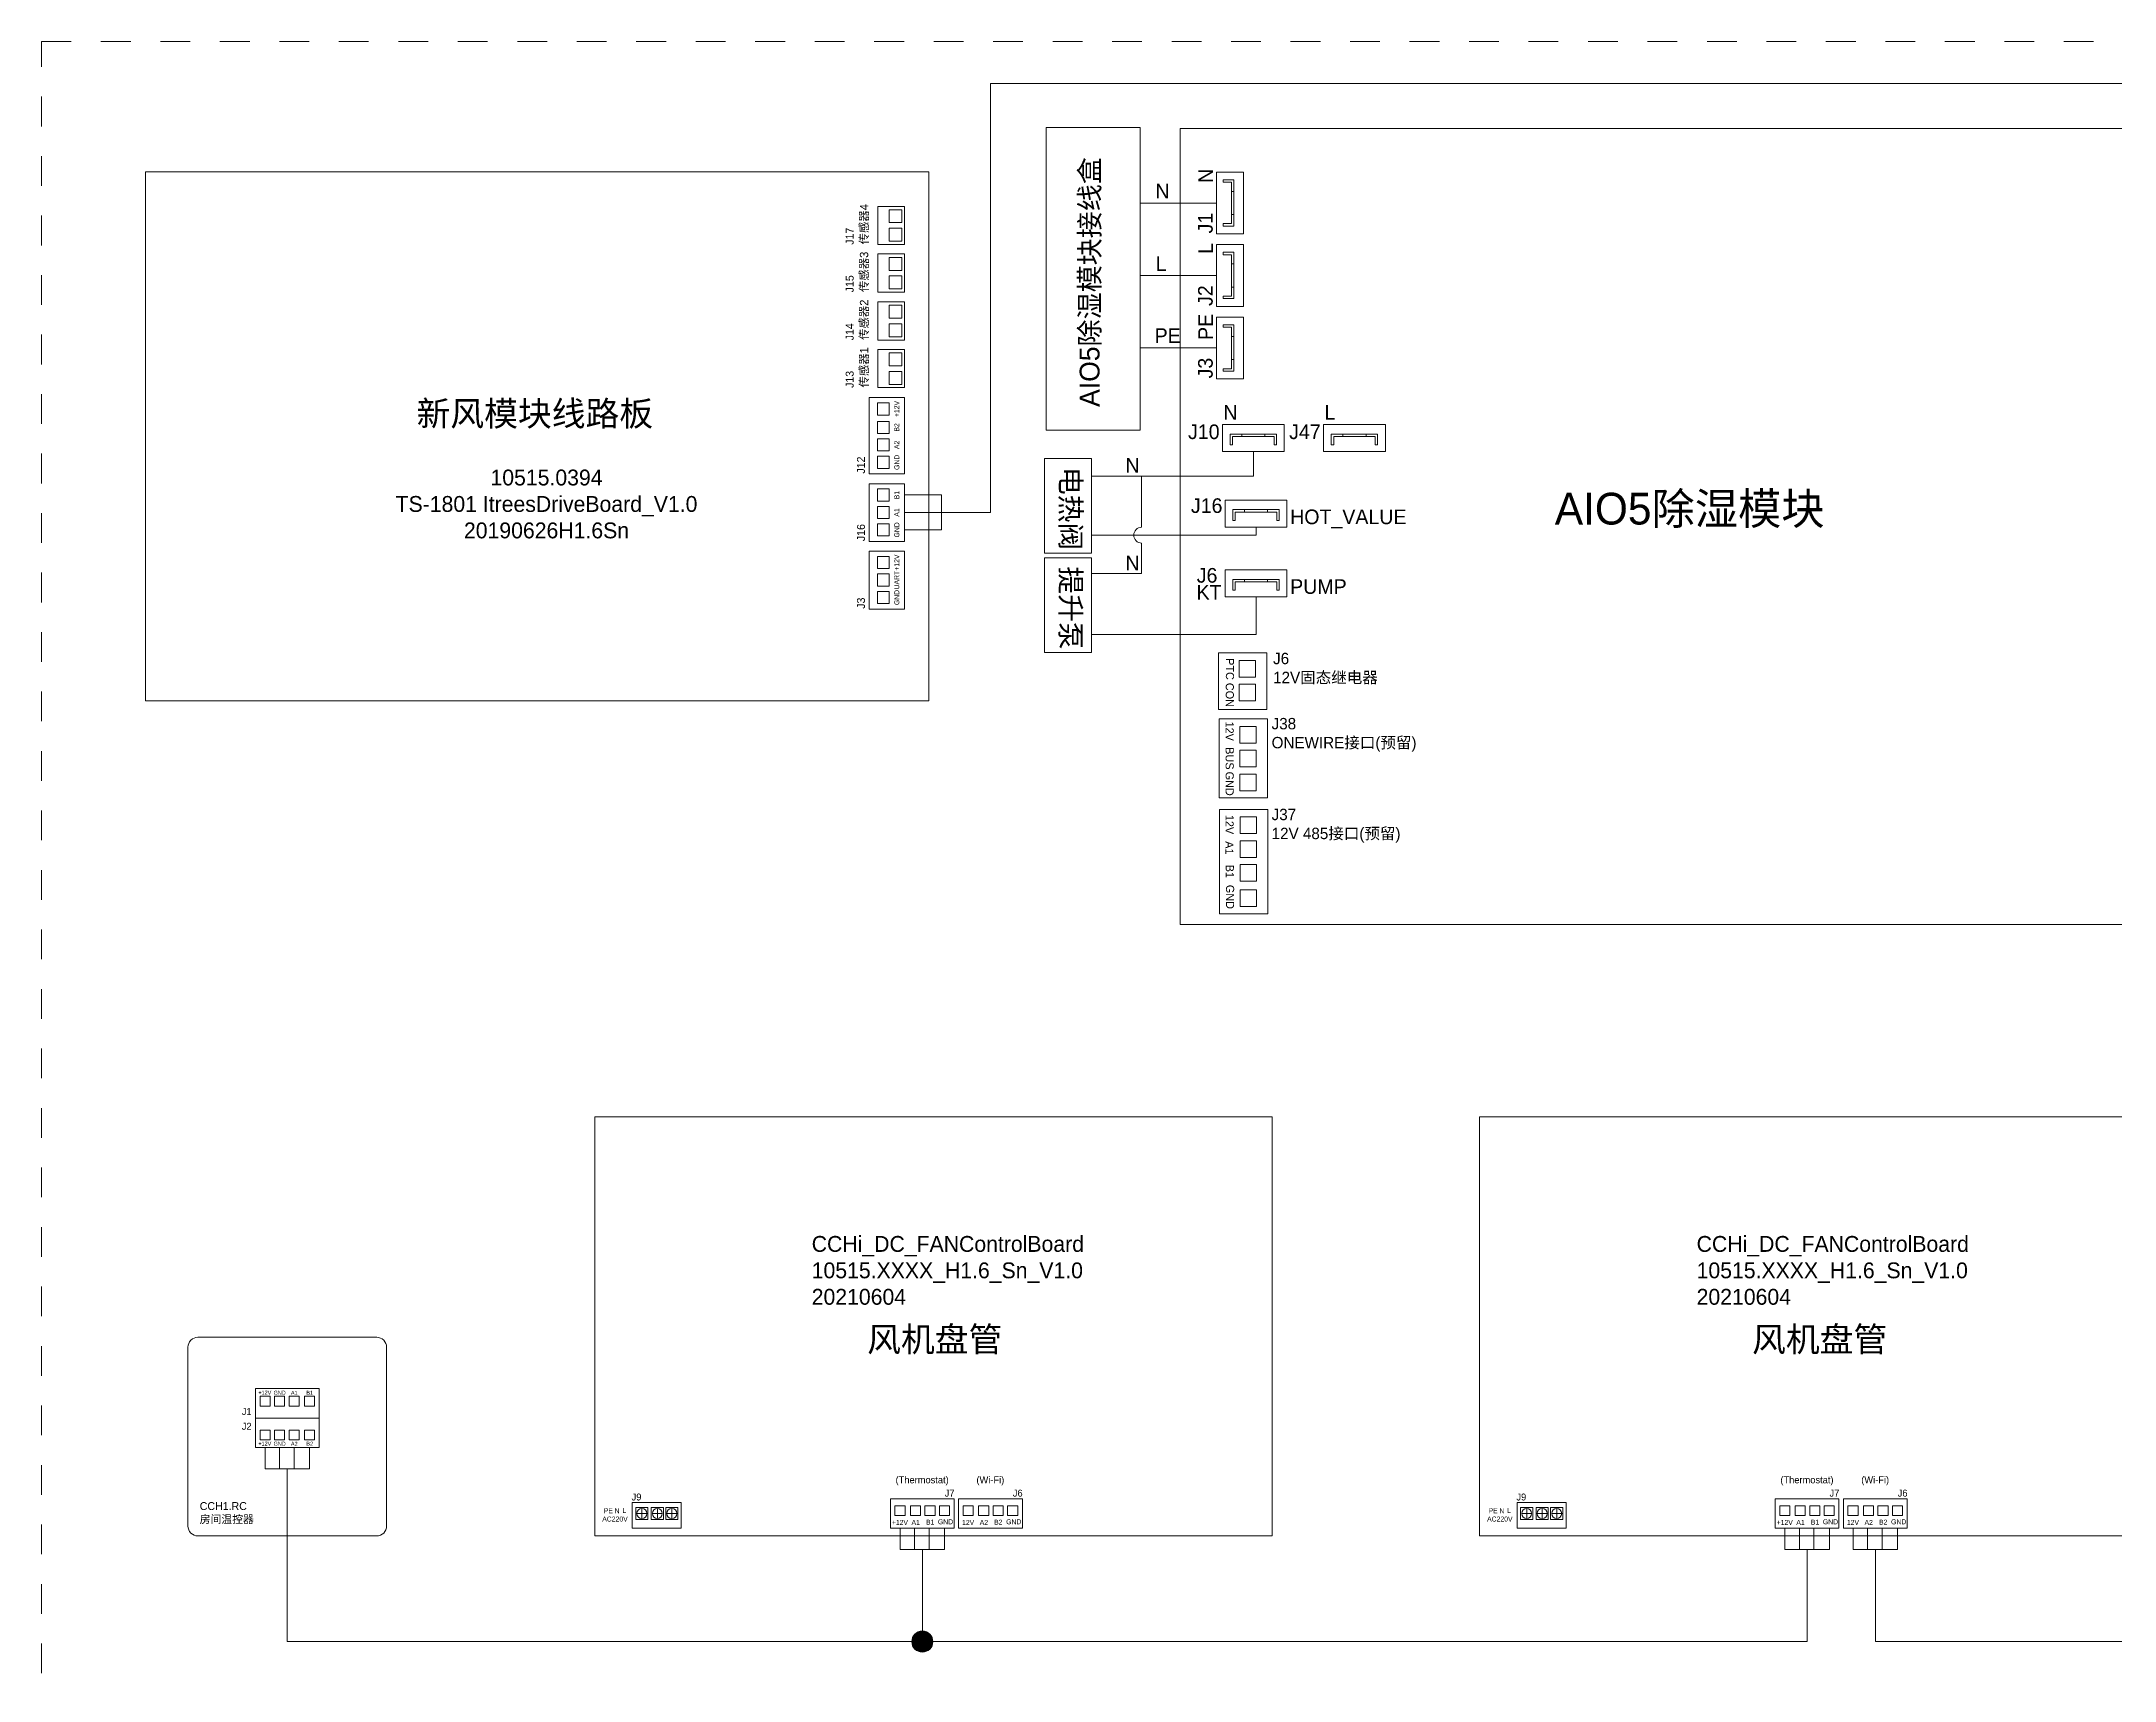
# Model space of a CAD drawing. Header units: millimetres. Extents: x 206 to 1899, y -454 to 296.
# Drawn here: x 1241.5 to 1450.6, y 131 to 296.3 of the extents above; entities that cross this region are included whole.
import ezdxf

# ---------------------------------------------------------------- set-up
doc = ezdxf.new("R2010")
doc.units = ezdxf.units.MM
doc.linetypes.add('HIDDEN', pattern=[0.2, 0.1, -0.1])
doc.layers.add('标注层', color=2, linetype='Continuous', lineweight=15)
doc.layers.add('细实线', color=7, linetype='Continuous', lineweight=15)
doc.styles.add('微软雅黑M', font='思源黑体M_1.ttf', dxfattribs={"height": 1})
doc.styles.add('长仿宋', font='', dxfattribs={"height": 3.5})
doc.styles.get('长仿宋').set_extended_font_data('仿宋_GB2312')

msp = doc.modelspace()

# ---------------------------------------------------------------- hatches: boundary and pattern name
at = {"layer": '细实线', "lineweight": 9}
h = msp.add_hatch(color=256, dxfattribs=at)
h.dxf.hatch_style = 1
h.paths.add_polyline_path([(1330.36, 136), (1330.36, 134.94), (1331.42, 134.94, 0.414214)])
h.paths.add_polyline_path([(1331.42, 134.94), (1330.36, 134.94), (1330.36, 133.88, 0.414214)])
h.paths.add_polyline_path([(1330.36, 136, 0.414214), (1329.3, 134.94, 0.414214), (1330.36, 133.88)])

# ---------------------------------------------------------------- linework, layer by layer
at = {"color": 3, "lineweight": 9}
for p, q in [((1356.38, 287.53), (1356.38, 207.27)), ((1452.9, 287.53), (1356.38, 287.53)), ((1356.38, 207.27), (1452.9, 207.27))]:
    msp.add_line(p, q, dxfattribs=at)
at = {"lineweight": 9}
for p, q in [((1360.02, 280.02), (1352.34, 280.02)), ((1360.02, 272.71), (1352.34, 272.71)), ((1360.02, 265.4), (1352.34, 265.4)), ((1363.75, 254.96), (1363.75, 252.48)), ((1363.75, 252.48), (1347.41, 252.48)), ((1352.48, 252.48), (1352.48, 247.32)), ((1364.02, 247.33), (1364.02, 246.52)), ((1364.02, 246.52), (1347.41, 246.52)), ((1352.48, 245.72), (1352.48, 242.65)), ((1347.41, 242.65), (1352.48, 242.65)), ((1364.02, 240.3), (1364.02, 236.5)), ((1364.02, 236.5), (1347.41, 236.5)), ((1301.56, 147.86), (1302.57, 147.86)), ((1302.07, 148.36), (1302.07, 147.36)), ((1303.11, 147.86), (1304.13, 147.86)), ((1303.63, 148.36), (1303.63, 147.36)), ((1304.58, 147.86), (1305.59, 147.86)), ((1305.09, 148.36), (1305.09, 147.36)), ((1390.81, 147.86), (1391.82, 147.86)), ((1391.32, 148.36), (1391.32, 147.36)), ((1392.37, 147.86), (1393.38, 147.86)), ((1392.88, 148.36), (1392.88, 147.36)), ((1393.84, 147.86), (1394.85, 147.86)), ((1394.35, 148.36), (1394.35, 147.36)), ((1328.12, 146.37), (1328.12, 144.22)), ((1329.58, 146.37), (1329.58, 144.22)), ((1331.05, 146.37), (1331.05, 144.22)), ((1332.6, 146.37), (1332.6, 144.22)), ((1417.37, 146.37), (1417.37, 144.22)), ((1418.83, 146.37), (1418.83, 144.22)), ((1420.3, 146.37), (1420.3, 144.22)), ((1421.85, 146.37), (1421.85, 144.22)), ((1424.25, 146.37), (1424.25, 144.22)), ((1425.71, 146.37), (1425.71, 144.22)), ((1427.18, 146.37), (1427.18, 144.22)), ((1428.73, 146.37), (1428.73, 144.22)), ((1328.12, 144.22), (1332.6, 144.22)), ((1417.37, 144.22), (1421.85, 144.22)), ((1424.25, 144.22), (1428.73, 144.22))]:
    msp.add_line(p, q, dxfattribs=at)
for points in [[(1306.04, 146.37), (1301.1, 146.37), (1301.1, 148.98), (1306.04, 148.98)], [(1333.57, 146.37), (1327.14, 146.37), (1327.14, 149.34), (1333.57, 149.34)], [(1328.62, 148.65), (1327.6, 148.65), (1327.6, 147.65), (1328.62, 147.65)], [(1330.17, 148.65), (1329.15, 148.65), (1329.15, 147.65), (1330.17, 147.65)], [(1331.64, 148.65), (1330.62, 148.65), (1330.62, 147.65), (1331.64, 147.65)], [(1333.1, 148.65), (1332.08, 148.65), (1332.08, 147.65), (1333.1, 147.65)], [(1340.45, 146.37), (1334.02, 146.37), (1334.02, 149.34), (1340.45, 149.34)], [(1335.5, 148.65), (1334.48, 148.65), (1334.48, 147.65), (1335.5, 147.65)], [(1337.05, 148.65), (1336.03, 148.65), (1336.03, 147.65), (1337.05, 147.65)], [(1338.52, 148.65), (1337.49, 148.65), (1337.49, 147.65), (1338.52, 147.65)], [(1339.98, 148.65), (1338.96, 148.65), (1338.96, 147.65), (1339.98, 147.65)], [(1395.3, 146.37), (1390.35, 146.37), (1390.35, 148.98), (1395.3, 148.98)], [(1422.82, 146.37), (1416.39, 146.37), (1416.39, 149.34), (1422.82, 149.34)], [(1417.87, 148.65), (1416.85, 148.65), (1416.85, 147.65), (1417.87, 147.65)], [(1419.42, 148.65), (1418.4, 148.65), (1418.4, 147.65), (1419.42, 147.65)], [(1420.89, 148.65), (1419.87, 148.65), (1419.87, 147.65), (1420.89, 147.65)], [(1422.35, 148.65), (1421.33, 148.65), (1421.33, 147.65), (1422.35, 147.65)], [(1429.7, 146.37), (1423.27, 146.37), (1423.27, 149.34), (1429.7, 149.34)], [(1424.75, 148.65), (1423.73, 148.65), (1423.73, 147.65), (1424.75, 147.65)], [(1426.3, 148.65), (1425.28, 148.65), (1425.28, 147.65), (1426.3, 147.65)], [(1427.77, 148.65), (1426.75, 148.65), (1426.75, 147.65), (1427.77, 147.65)], [(1429.23, 148.65), (1428.21, 148.65), (1428.21, 147.65), (1429.23, 147.65)], [(1302.68, 148.46), (1301.46, 148.46), (1301.46, 147.26), (1302.68, 147.26)], [(1304.24, 148.46), (1303.01, 148.46), (1303.01, 147.26), (1304.24, 147.26)], [(1305.71, 148.46), (1304.48, 148.46), (1304.48, 147.26), (1305.71, 147.26)], [(1391.94, 148.46), (1390.71, 148.46), (1390.71, 147.26), (1391.94, 147.26)], [(1393.49, 148.46), (1392.26, 148.46), (1392.26, 147.26), (1393.49, 147.26)], [(1394.96, 148.46), (1393.73, 148.46), (1393.73, 147.26), (1394.96, 147.26)]]:
    msp.add_lwpolyline(points, close=True, dxfattribs=at)
for centre in [(1302.07, 147.86), (1303.63, 147.86), (1305.09, 147.86), (1391.32, 147.86), (1392.88, 147.86), (1394.35, 147.86)]:
    msp.add_circle(centre, 0.501, dxfattribs=at)
at = {"layer": '细实线', "lineweight": 9}
for p, q in [((1337.23, 248.81), (1337.23, 292.06)), ((1337.23, 292.06), (1485.21, 292.06)), ((1360.71, 282.11), (1360.71, 282.36)), ((1360.71, 282.36), (1361.79, 282.36)), ((1361.79, 282.36), (1361.79, 280.02)), ((1361.24, 282.11), (1360.71, 282.11)), ((1361.55, 282.11), (1361.24, 282.11)), ((1361.55, 280.02), (1361.55, 282.11)), ((1361.79, 281.19), (1361.55, 281.19)), ((1361.55, 280.02), (1361.55, 277.94)), ((1361.79, 278.85), (1361.55, 278.85)), ((1361.79, 277.69), (1361.79, 280.02)), ((1361.24, 277.94), (1360.71, 277.94)), ((1360.71, 277.94), (1360.71, 277.69)), ((1360.71, 277.69), (1361.79, 277.69)), ((1361.55, 277.94), (1361.24, 277.94)), ((1360.71, 274.8), (1360.71, 275.05)), ((1360.71, 275.05), (1361.79, 275.05)), ((1361.24, 274.8), (1360.71, 274.8)), ((1361.55, 274.8), (1361.24, 274.8)), ((1361.55, 272.71), (1361.55, 274.8)), ((1361.79, 275.05), (1361.79, 272.71)), ((1361.79, 273.88), (1361.55, 273.88)), ((1361.55, 272.71), (1361.55, 270.62)), ((1361.79, 270.38), (1361.79, 272.71)), ((1361.24, 270.62), (1360.71, 270.62)), ((1360.71, 270.62), (1360.71, 270.38)), ((1360.71, 270.38), (1361.79, 270.38)), ((1361.55, 270.62), (1361.24, 270.62)), ((1361.79, 271.54), (1361.55, 271.54)), ((1360.71, 267.49), (1360.71, 267.73)), ((1360.71, 267.73), (1361.79, 267.73)), ((1361.79, 267.73), (1361.79, 265.4)), ((1361.24, 267.49), (1360.71, 267.49)), ((1361.55, 267.49), (1361.24, 267.49)), ((1361.55, 265.4), (1361.55, 267.49)), ((1361.79, 266.57), (1361.55, 266.57)), ((1361.55, 265.4), (1361.55, 263.31)), ((1361.79, 264.23), (1361.55, 264.23)), ((1361.79, 263.06), (1361.79, 265.4)), ((1361.24, 263.31), (1360.71, 263.31)), ((1360.71, 263.31), (1360.71, 263.06)), ((1360.71, 263.06), (1361.79, 263.06)), ((1361.55, 263.31), (1361.24, 263.31)), ((1361.41, 255.65), (1361.41, 256.72)), ((1361.41, 256.72), (1363.75, 256.72)), ((1361.66, 255.65), (1361.41, 255.65)), ((1363.75, 256.48), (1361.66, 256.48)), ((1361.66, 256.48), (1361.66, 256.17)), ((1361.66, 256.17), (1361.66, 255.65)), ((1362.58, 256.72), (1362.58, 256.48)), ((1366.08, 256.72), (1363.75, 256.72)), ((1363.75, 256.48), (1365.84, 256.48)), ((1364.92, 256.72), (1364.92, 256.48)), ((1365.84, 256.48), (1365.84, 256.17)), ((1365.84, 256.17), (1365.84, 255.65)), ((1365.84, 255.65), (1366.08, 255.65)), ((1366.08, 255.65), (1366.08, 256.72)), ((1371.61, 255.65), (1371.61, 256.72)), ((1371.61, 256.72), (1373.95, 256.72)), ((1371.86, 255.65), (1371.61, 255.65)), ((1373.95, 256.48), (1371.86, 256.48)), ((1371.86, 256.48), (1371.86, 256.17)), ((1371.86, 256.17), (1371.86, 255.65)), ((1372.78, 256.72), (1372.78, 256.48)), ((1376.28, 256.72), (1373.95, 256.72)), ((1373.95, 256.48), (1376.03, 256.48)), ((1375.12, 256.72), (1375.12, 256.48)), ((1376.03, 256.48), (1376.03, 256.17)), ((1376.03, 256.17), (1376.03, 255.65)), ((1376.03, 255.65), (1376.28, 255.65)), ((1376.28, 255.65), (1376.28, 256.72)), ((1328.57, 250.58), (1332.28, 250.58)), ((1332.28, 250.58), (1332.28, 247.06)), ((1361.69, 248.02), (1361.69, 249.1)), ((1361.69, 249.1), (1364.02, 249.1)), ((1364.02, 248.86), (1361.93, 248.86)), ((1361.93, 248.86), (1361.93, 248.55)), ((1362.85, 249.1), (1362.85, 248.86)), ((1366.36, 249.1), (1364.02, 249.1)), ((1364.02, 248.86), (1366.11, 248.86)), ((1365.19, 249.1), (1365.19, 248.86)), ((1366.11, 248.86), (1366.11, 248.55)), ((1366.36, 248.02), (1366.36, 249.1)), ((1328.57, 248.81), (1337.23, 248.81)), ((1328.57, 247.06), (1332.28, 247.06)), ((1361.93, 248.02), (1361.69, 248.02)), ((1361.93, 248.55), (1361.93, 248.02)), ((1366.11, 248.55), (1366.11, 248.02)), ((1366.11, 248.02), (1366.36, 248.02)), ((1361.69, 240.99), (1361.69, 242.07)), ((1361.69, 242.07), (1364.02, 242.07)), ((1361.93, 240.99), (1361.69, 240.99)), ((1364.02, 241.83), (1361.93, 241.83)), ((1361.93, 241.83), (1361.93, 241.52)), ((1361.93, 241.52), (1361.93, 240.99)), ((1362.85, 242.07), (1362.85, 241.83)), ((1366.36, 242.07), (1364.02, 242.07)), ((1364.02, 241.83), (1366.11, 241.83)), ((1365.19, 242.07), (1365.19, 241.83)), ((1366.11, 241.83), (1366.11, 241.52)), ((1366.11, 241.52), (1366.11, 240.99)), ((1366.11, 240.99), (1366.36, 240.99)), ((1366.36, 240.99), (1366.36, 242.07)), ((1264.06, 154.51), (1264.06, 152.36)), ((1265.52, 154.51), (1265.52, 152.36)), ((1266.99, 154.51), (1266.99, 152.36)), ((1268.54, 154.51), (1268.54, 152.36)), ((1264.06, 152.36), (1268.54, 152.36)), ((1266.3, 134.94), (1266.3, 152.36)), ((1330.36, 144.22), (1330.36, 134.94)), ((1419.61, 144.22), (1419.61, 134.94)), ((1426.49, 134.94), (1426.49, 144.22)), ((1419.61, 134.94), (1266.3, 134.94)), ((1485.21, 134.94), (1426.49, 134.94))]:
    msp.add_line(p, q, dxfattribs=at)
at = {"layer": '细实线', "linetype": 'HIDDEN', "lineweight": 9, "ltscale": 30}
msp.add_lwpolyline([(1241.51, 296.31), (1488.59, 296.31), (1488.59, 95.75), (1241.51, 95.75)], close=True, dxfattribs=at)
at = {"layer": '细实线', "lineweight": 9}
for points in [[(1342.85, 287.64), (1352.34, 287.64), (1352.34, 257.12), (1342.85, 257.12)], [(1362.74, 283.14), (1362.74, 276.9), (1360.02, 276.9), (1360.02, 283.14)], [(1325.88, 279.68), (1325.88, 275.84), (1328.57, 275.84), (1328.57, 279.68)], [(1327, 279.34), (1327, 278.04), (1328.28, 278.04), (1328.28, 279.34)], [(1327, 277.48), (1327, 276.17), (1328.28, 276.17), (1328.28, 277.48)], [(1325.88, 274.88), (1325.88, 271.04), (1328.57, 271.04), (1328.57, 274.88)], [(1327, 274.54), (1327, 273.23), (1328.28, 273.23), (1328.28, 274.54)], [(1362.74, 275.83), (1362.74, 269.59), (1360.02, 269.59), (1360.02, 275.83)], [(1327, 272.67), (1327, 271.36), (1328.28, 271.36), (1328.28, 272.67)], [(1325.88, 270.05), (1325.88, 266.2), (1328.57, 266.2), (1328.57, 270.05)], [(1327, 269.71), (1327, 268.4), (1328.28, 268.4), (1328.28, 269.71)], [(1327, 267.84), (1327, 266.53), (1328.28, 266.53), (1328.28, 267.84)], [(1362.74, 268.52), (1362.74, 262.28), (1360.02, 262.28), (1360.02, 268.52)], [(1325.88, 265.25), (1325.88, 261.4), (1328.57, 261.4), (1328.57, 265.25)], [(1327, 264.91), (1327, 263.6), (1328.28, 263.6), (1328.28, 264.91)], [(1327, 263.04), (1327, 261.73), (1328.28, 261.73), (1328.28, 263.04)], [(1325, 252.7), (1325, 260.41), (1328.57, 260.41), (1328.57, 252.7)], [(1325.83, 258.64), (1325.83, 259.86), (1327.03, 259.86), (1327.03, 258.64)], [(1325.83, 256.78), (1325.83, 258), (1327.03, 258), (1327.03, 256.78)], [(1360.63, 257.68), (1366.87, 257.68), (1366.87, 254.96), (1360.63, 254.96)], [(1370.83, 257.68), (1377.07, 257.68), (1377.07, 254.96), (1370.83, 254.96)], [(1325.83, 255.02), (1325.83, 256.24), (1327.03, 256.24), (1327.03, 255.02)], [(1325.83, 253.26), (1325.83, 254.49), (1327.03, 254.49), (1327.03, 253.26)], [(1347.41, 254.27), (1347.41, 244.72), (1342.67, 244.72), (1342.67, 254.27)], [(1325, 245.88), (1325, 251.71), (1328.57, 251.71), (1328.57, 245.88)], [(1325.83, 249.96), (1325.83, 251.19), (1327.03, 251.19), (1327.03, 249.96)], [(1325.83, 248.2), (1325.83, 249.43), (1327.03, 249.43), (1327.03, 248.2)], [(1360.9, 250.06), (1367.14, 250.06), (1367.14, 247.33), (1360.9, 247.33)], [(1325.83, 246.45), (1325.83, 247.67), (1327.03, 247.67), (1327.03, 246.45)], [(1325, 239.07), (1325, 244.9), (1328.57, 244.9), (1328.57, 239.07)], [(1325.83, 243.15), (1325.83, 244.37), (1327.03, 244.37), (1327.03, 243.15)], [(1325.83, 241.38), (1325.83, 242.61), (1327.03, 242.61), (1327.03, 241.38)], [(1347.41, 244.25), (1347.41, 234.7), (1342.67, 234.7), (1342.67, 244.25)], [(1360.9, 243.02), (1367.14, 243.02), (1367.14, 240.3), (1360.9, 240.3)], [(1325.83, 239.63), (1325.83, 240.86), (1327.03, 240.86), (1327.03, 239.63)], [(1365.1, 234.66), (1365.1, 228.93), (1360.22, 228.93), (1360.22, 234.66)], [(1363.98, 233.89), (1363.98, 232.21), (1362.33, 232.21), (1362.33, 233.89)], [(1363.98, 231.5), (1363.98, 229.82), (1362.33, 229.82), (1362.33, 231.5)], [(1365.16, 228), (1365.16, 220.04), (1360.29, 220.04), (1360.29, 228)], [(1364.04, 227.23), (1364.04, 225.56), (1362.39, 225.56), (1362.39, 227.23)], [(1364.04, 224.84), (1364.04, 223.16), (1362.39, 223.16), (1362.39, 224.84)], [(1364.04, 222.43), (1364.04, 220.75), (1362.39, 220.75), (1362.39, 222.43)], [(1365.2, 218.87), (1365.2, 208.33), (1360.33, 208.33), (1360.33, 218.87)], [(1364.08, 218.11), (1364.08, 216.43), (1362.43, 216.43), (1362.43, 218.11)], [(1364.08, 215.71), (1364.08, 214.03), (1362.43, 214.03), (1362.43, 215.71)], [(1364.08, 213.3), (1364.08, 211.63), (1362.43, 211.63), (1362.43, 213.3)], [(1364.08, 210.76), (1364.08, 209.09), (1362.43, 209.09), (1362.43, 210.76)], [(1263.08, 157.49), (1269.51, 157.49), (1269.51, 160.46), (1263.08, 160.46)], [(1263.55, 158.69), (1264.57, 158.69), (1264.57, 159.69), (1263.55, 159.69)], [(1265.01, 158.69), (1266.03, 158.69), (1266.03, 159.69), (1265.01, 159.69)], [(1266.48, 158.69), (1267.5, 158.69), (1267.5, 159.69), (1266.48, 159.69)], [(1268.03, 158.69), (1269.05, 158.69), (1269.05, 159.69), (1268.03, 159.69)], [(1263.08, 157.49), (1269.51, 157.49), (1269.51, 154.51), (1263.08, 154.51)], [(1263.55, 156.28), (1264.57, 156.28), (1264.57, 155.28), (1263.55, 155.28)], [(1265.01, 156.28), (1266.03, 156.28), (1266.03, 155.28), (1265.01, 155.28)], [(1266.48, 156.28), (1267.5, 156.28), (1267.5, 155.28), (1266.48, 155.28)], [(1268.03, 156.28), (1269.05, 156.28), (1269.05, 155.28), (1268.03, 155.28)]]:
    msp.add_lwpolyline(points, close=True, dxfattribs=at)
at = {"layer": '细实线', "color": 3, "lineweight": 9}
for points in [[(1251.99, 283.16), (1331.02, 283.16), (1331.02, 229.83), (1251.99, 229.83)], [(1297.31, 187.88), (1365.63, 187.88), (1365.63, 145.6), (1297.31, 145.6)], [(1386.56, 187.88), (1454.88, 187.88), (1454.88, 145.6), (1386.56, 145.6)]]:
    msp.add_lwpolyline(points, close=True, dxfattribs=at)
msp.add_lwpolyline([(1257.28, 165.63), (1275.32, 165.63, -0.414214), (1276.32, 164.63), (1276.32, 146.6, -0.414214), (1275.32, 145.6), (1257.28, 145.6, -0.414214), (1256.28, 146.6), (1256.28, 164.63, -0.414214)], format="xyb", close=True, dxfattribs=at)
at = {"layer": '细实线', "lineweight": 9}
msp.add_circle((1330.36, 134.94), 1.06, dxfattribs=at)
msp.add_arc((1352.48, 246.52), 0.799, 90, 270, dxfattribs=at)

# ---------------------------------------------------------------- texts
at = {"layer": '标注层', "color": 0, "lineweight": 9}
for s, width, gutter_width, insert, char_height, attachment_point, rotation, style in [('N', 13.358, 28.69, (1359.67, 282.05), 1.48, 7, 90, '微软雅黑M'), ('{\\f思源黑体M|b0|i0|c134|p34;传感器4}', 9.7769, 21, (1324.06, 275.85), 0.84, 1, 90, '长仿宋'), ('J1', 13.358, 28.69, (1359.67, 276.95), 1.476, 7, 90, '微软雅黑M'), ('J17', 8.1474, 17.5, (1322.63, 275.81), 0.8, 1, 90, '微软雅黑M'), ('{\\f思源黑体M|b0|i0|c134|p34;传感器3}', 9.7769, 21, (1324.06, 271.05), 0.84, 1, 90, '长仿宋'), ('L', 13.358, 28.69, (1359.67, 274.89), 1.48, 7, 90, '微软雅黑M'), ('J15', 8.1474, 17.5, (1322.63, 271.01), 0.8, 1, 90, '微软雅黑M'), ('{\\f思源黑体M|b0|i0|c134|p34;传感器2}', 9.7769, 21, (1324.06, 266.22), 0.84, 1, 90, '长仿宋'), ('J2', 13.358, 28.69, (1359.67, 269.64), 1.476, 7, 90, '微软雅黑M'), ('J14', 8.1474, 17.5, (1322.63, 266.17), 0.8, 1, 90, '微软雅黑M'), ('PE', 13.358, 28.69, (1359.67, 266.21), 1.476, 7, 90, '微软雅黑M'), ('{\\f思源黑体M|b0|i0|c134|p34;传感器1}', 9.7769, 21, (1324.06, 261.42), 0.84, 1, 90, '长仿宋'), ('J3', 13.358, 28.69, (1359.67, 262.33), 1.476, 7, 90, '微软雅黑M'), ('J13', 8.1474, 17.5, (1322.63, 261.37), 0.8, 1, 90, '微软雅黑M'), ('{\\f思源黑体M|b0|i0|c134|p34;+12V}', 2.1907, 21, (1327.78, 259.25), 0.5, 5, 90, '长仿宋'), ('{\\f思源黑体M|b0|i0|c134|p34;B2}', 2.1907, 21, (1327.78, 257.39), 0.5, 5, 90, '长仿宋'), ('{\\f思源黑体M|b0|i0|c134|p34;A2}', 2.1907, 21, (1327.78, 255.63), 0.5, 5, 90, '长仿宋'), ('J12', 8.1474, 17.5, (1323.77, 252.73), 0.8, 1, 90, '微软雅黑M'), ('{\\f思源黑体M|b0|i0|c134|p34;GND}', 2.1907, 21, (1327.79, 253.87), 0.5, 5, 90, '长仿宋'), ('电热阀', 26.7161, 57.38, (1346.35, 253.4), 2.049, 1, 270, '微软雅黑M'), ('{\\f思源黑体M|b0|i0|c134|p34;B1}', 2.1907, 21, (1327.78, 250.57), 0.5, 5, 90, '长仿宋'), ('{\\f思源黑体M|b0|i0|c134|p34;A1}', 2.1907, 21, (1327.78, 248.81), 0.5, 5, 90, '长仿宋'), ('J16', 8.1474, 17.5, (1323.77, 245.92), 0.8, 1, 90, '微软雅黑M'), ('{\\f思源黑体M|b0|i0|c134|p34;GND}', 2.1907, 21, (1327.79, 247.06), 0.5, 5, 90, '长仿宋'), ('{\\f思源黑体M|b0|i0|c134|p34;+12V}', 2.1907, 21, (1327.78, 243.76), 0.5, 5, 90, '长仿宋'), ('{\\f思源黑体M|b0|i0|c134|p34;UART}', 2.1907, 21, (1327.78, 241.99), 0.5, 5, 90, '长仿宋'), ('提升泵', 26.7161, 57.38, (1346.35, 243.37), 2.049, 1, 270, '微软雅黑M'), ('{\\f思源黑体M|b0|i0|c134|p34;GND}', 2.1907, 21, (1327.79, 240.24), 0.5, 5, 90, '长仿宋'), ('J3', 8.1474, 17.5, (1323.77, 239.1), 0.8, 1, 90, '微软雅黑M'), ('PTC', 2.9931, 28.69, (1361.8, 234.12), 0.82, 1, 270, '微软雅黑M'), ('CON', 2.9931, 28.69, (1361.78, 231.63), 0.82, 1, 270, '微软雅黑M'), ('12V', 2.9931, 28.69, (1361.77, 227.73), 0.82, 1, 270, '微软雅黑M'), ('BUS', 2.9931, 28.69, (1361.77, 225.14), 0.82, 1, 270, '微软雅黑M'), ('GND', 2.9931, 28.69, (1361.77, 222.68), 0.82, 1, 270, '微软雅黑M'), ('12V', 2.9931, 28.69, (1361.76, 218.32), 0.82, 1, 270, '微软雅黑M'), ('A1', 2.9931, 28.69, (1361.74, 215.66), 0.82, 1, 270, '微软雅黑M'), ('B1', 2.9931, 28.69, (1361.78, 213.29), 0.82, 1, 270, '微软雅黑M'), ('GND', 2.9931, 28.69, (1361.81, 211.26), 0.82, 1, 270, '微软雅黑M')]:
    msp.add_mtext_dynamic_manual_height_columns(s, width=width, gutter_width=gutter_width, heights=[0], dxfattribs=dict(at, insert=insert, char_height=char_height, attachment_point=attachment_point, rotation=rotation, style=style))
for s, width, gutter_width, heights, insert, char_height, attachment_point, style in [('N', 6.679, 14.35, [0], (1353.87, 281.96), 1.48, 1, '微软雅黑M'), ('L', 6.679, 14.35, [0], (1353.89, 274.66), 1.48, 1, '微软雅黑M'), ('PE', 6.679, 14.35, [0], (1353.79, 267.39), 1.476, 1, '微软雅黑M'), ('N', 13.358, 28.69, [0], (1360.72, 259.64), 1.48, 1, '微软雅黑M'), ('L', 13.358, 28.69, [0], (1370.92, 259.64), 1.48, 1, '微软雅黑M'), ('J10', 13.358, 28.69, [0], (1357.16, 257.69), 1.476, 1, '微软雅黑M'), ('J47', 13.358, 28.69, [0], (1367.36, 257.69), 1.476, 1, '微软雅黑M'), ('{\\f思源黑体M|b0|i0|c134|p34;10515.0394\\PTS-1801 ItreesDriveBoard_V1.0\\P20190626H1.6Sn}', 83.0504, 17.5, [0], (1292.45, 249.66), 1.6, 5, '长仿宋'), ('N', 6.679, 14.35, [0], (1350.84, 254.31), 1.48, 1, '微软雅黑M'), ('AIO5除湿模块', 43.3658, 14, [12.51], (1407.76, 249.02), 3.2, 5, '微软雅黑M'), ('J16', 13.358, 28.69, [0], (1357.45, 250.24), 1.476, 1, '微软雅黑M'), ('HOT_VALUE', 13.358, 28.69, [0], (1367.46, 249.11), 1.476, 1, '微软雅黑M'), ('N', 6.679, 14.35, [0], (1350.84, 244.46), 1.48, 1, '微软雅黑M'), ('J6', 13.358, 28.69, [0], (1358.04, 243.21), 1.476, 1, '微软雅黑M'), ('KT', 13.358, 28.69, [0], (1358.02, 241.51), 1.476, 1, '微软雅黑M'), ('PUMP', 13.358, 28.69, [0], (1367.46, 242.08), 1.476, 1, '微软雅黑M'), ('J6\\P12V固态继电器', 13.358, 28.69, [0], (1365.74, 234.66), 1.148, 1, '微软雅黑M'), ('J38\\PONEWIRE接口(预留)', 18.7815, 28.69, [0], (1365.59, 228.09), 1.1477, 1, '微软雅黑M'), ('J37\\P12V 485接口(预留)', 17.7884, 28.69, [0], (1365.59, 218.93), 1.1477, 1, '微软雅黑M'), ('{\\f思源黑体M|b0|i0|c134|p34;CCHi_DC_FANControlBoard\\P10515.XXXX_H1.6_Sn_V1.0\\P20210604}', 27.5999, 17.5, [0], (1319.2, 172.37), 1.6, 4, '长仿宋'), ('{\\f思源黑体M|b0|i0|c134|p34;CCHi_DC_FANControlBoard\\P10515.XXXX_H1.6_Sn_V1.0\\P20210604}', 27.5999, 17.5, [0], (1408.46, 172.37), 1.6, 4, '长仿宋'), ('{\\f思源黑体M|b0|i0|c134|p34;风机盘管}', 40.223, 17.5, [0], (1331.61, 165.29), 2.5, 5, '长仿宋'), ('{\\f思源黑体M|b0|i0|c134|p34;风机盘管}', 40.223, 17.5, [0], (1420.87, 165.29), 2.5, 5, '长仿宋'), ('{\\f思源黑体M|b0|i0|c134|p34;+12V}', 1.8256, 17.5, [0], (1264.04, 160.05), 0.4, 5, '长仿宋'), ('{\\f思源黑体M|b0|i0|c134|p34;GND}', 1.8256, 17.5, [0], (1265.53, 160.04), 0.4, 5, '长仿宋'), ('{\\f思源黑体M|b0|i0|c134|p34;A1}', 1.8256, 17.5, [0], (1267.01, 160.03), 0.4, 5, '长仿宋'), ('B1', 1.8256, 17.5, [0], (1268.56, 160.04), 0.4, 5, '微软雅黑M'), ('J1', 1.4997, 17.5, [0], (1262.21, 158.14), 0.7, 5, '微软雅黑M'), ('J2', 1.4997, 17.5, [0], (1262.21, 156.65), 0.7, 5, '微软雅黑M'), ('{\\f思源黑体M|b0|i0|c134|p34;+12V}', 1.8256, 17.5, [0], (1264.04, 154.91), 0.4, 5, '长仿宋'), ('{\\f思源黑体M|b0|i0|c134|p34;GND}', 1.8256, 17.5, [0], (1265.53, 154.9), 0.4, 5, '长仿宋'), ('{\\f思源黑体M|b0|i0|c134|p34;A2}', 1.8256, 17.5, [0], (1267.01, 154.89), 0.4, 5, '长仿宋'), ('B2', 1.8256, 17.5, [0], (1268.56, 154.9), 0.4, 5, '微软雅黑M'), ('(Thermostat)', 6.4663, 17.5, [0], (1330.34, 151.15), 0.7, 5, '微软雅黑M'), ('(Wi-Fi)', 6.4663, 17.5, [0], (1337.22, 151.15), 0.7, 5, '微软雅黑M'), ('(Thermostat)', 6.4663, 17.5, [0], (1419.59, 151.15), 0.7, 5, '微软雅黑M'), ('(Wi-Fi)', 6.4663, 17.5, [0], (1426.47, 151.15), 0.7, 5, '微软雅黑M'), ('{\\f思源黑体M|b0|i0|c134|p34;CCH1.RC\\P房间温控器}', 10.1657, 17.5, [0], (1257.47, 147.9), 0.8, 4, '长仿宋'), ('J9', 1.4997, 17.5, [0], (1301.53, 149.52), 0.7, 5, '微软雅黑M'), ('J7', 1.4997, 17.5, [0], (1333.11, 149.91), 0.7, 5, '微软雅黑M'), ('J6', 1.4997, 17.5, [0], (1339.98, 149.91), 0.7, 5, '微软雅黑M'), ('J9', 1.4997, 17.5, [0], (1390.78, 149.52), 0.7, 5, '微软雅黑M'), ('J7', 1.4997, 17.5, [0], (1422.36, 149.91), 0.7, 5, '微软雅黑M'), ('J6', 1.4997, 17.5, [0], (1429.24, 149.91), 0.7, 5, '微软雅黑M'), ('AC220V', 1.8256, 17.5, [0], (1299.36, 147.3), 0.5, 5, '微软雅黑M'), ('PE', 1.8256, 17.5, [0], (1298.68, 148.14), 0.5, 5, '微软雅黑M'), ('N', 1.8256, 17.5, [0], (1299.56, 148.14), 0.5, 5, '微软雅黑M'), ('L', 1.8256, 17.5, [0], (1300.3, 148.17), 0.5, 5, '微软雅黑M'), ('{\\f思源黑体M|b0|i0|c134|p34;+12V}', 1.8256, 17.5, [0], (1328.1, 146.96), 0.5, 5, '长仿宋'), ('{\\f思源黑体M|b0|i0|c134|p34;A1}', 1.8256, 17.5, [0], (1329.69, 146.96), 0.5, 5, '长仿宋'), ('{\\f思源黑体M|b0|i0|c134|p34;B1}', 1.8256, 17.5, [0], (1331.15, 146.99), 0.5, 5, '长仿宋'), ('GND', 1.8256, 17.5, [0], (1332.7, 147.02), 0.5, 5, '微软雅黑M'), ('12V', 1.8256, 17.5, [0], (1334.98, 146.96), 0.5, 5, '微软雅黑M'), ('A2', 1.8256, 17.5, [0], (1336.57, 146.96), 0.5, 5, '微软雅黑M'), ('B2', 1.8256, 17.5, [0], (1338.02, 146.99), 0.5, 5, '微软雅黑M'), ('GND', 1.8256, 17.5, [0], (1339.58, 147.02), 0.5, 5, '微软雅黑M'), ('AC220V', 1.8256, 17.5, [0], (1388.61, 147.3), 0.5, 5, '微软雅黑M'), ('PE', 1.8256, 17.5, [0], (1387.94, 148.14), 0.5, 5, '微软雅黑M'), ('N', 1.8256, 17.5, [0], (1388.82, 148.14), 0.5, 5, '微软雅黑M'), ('L', 1.8256, 17.5, [0], (1389.55, 148.17), 0.5, 5, '微软雅黑M'), ('{\\f思源黑体M|b0|i0|c134|p34;+12V}', 1.8256, 17.5, [0], (1417.35, 146.96), 0.5, 5, '长仿宋'), ('{\\f思源黑体M|b0|i0|c134|p34;A1}', 1.8256, 17.5, [0], (1418.94, 146.96), 0.5, 5, '长仿宋'), ('{\\f思源黑体M|b0|i0|c134|p34;B1}', 1.8256, 17.5, [0], (1420.4, 146.99), 0.5, 5, '长仿宋'), ('GND', 1.8256, 17.5, [0], (1421.96, 147.02), 0.5, 5, '微软雅黑M'), ('12V', 1.8256, 17.5, [0], (1424.23, 146.96), 0.5, 5, '微软雅黑M'), ('A2', 1.8256, 17.5, [0], (1425.82, 146.96), 0.5, 5, '微软雅黑M'), ('B2', 1.8256, 17.5, [0], (1427.28, 146.99), 0.5, 5, '微软雅黑M'), ('GND', 1.8256, 17.5, [0], (1428.84, 147.02), 0.5, 5, '微软雅黑M')]:
    msp.add_mtext_dynamic_manual_height_columns(s, width=width, gutter_width=gutter_width, heights=heights, dxfattribs=dict(at, insert=insert, char_height=char_height, attachment_point=attachment_point, style=style))
at = {"layer": '标注层', "color": 0, "lineweight": 9, "insert": (1291.27, 258.65), "char_height": 2.5, "width": 40.223, "attachment_point": 5, "style": '微软雅黑M'}
msp.add_mtext('新风模块线路板', dxfattribs=at)
at = {"layer": '细实线', "lineweight": 9, "insert": (1346.23, 259.46), "char_height": 2, "attachment_point": 1, "rotation": 90, "style": '微软雅黑M'}
msp.add_mtext_dynamic_manual_height_columns('AIO5除湿模块接线盒', width=28.451, gutter_width=4, heights=[0], dxfattribs=at)

doc.saveas('drawing.dxf')
